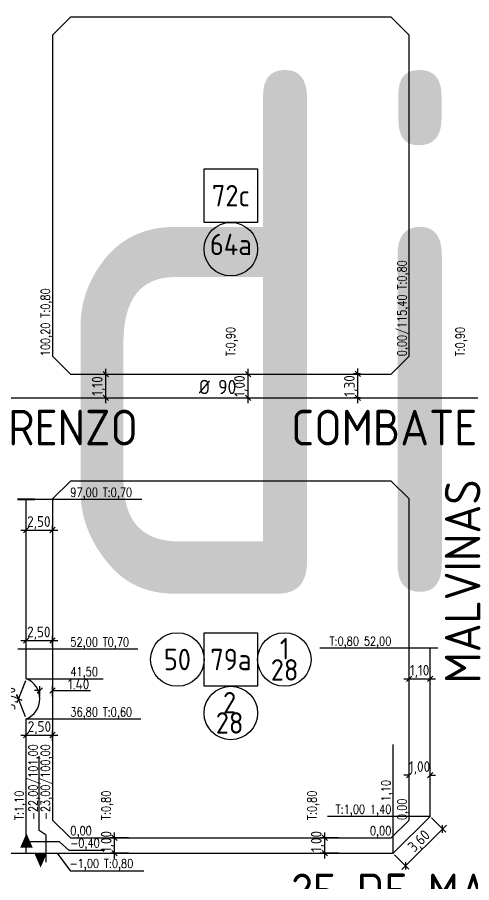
# Model space of a CAD drawing. Extents: x -48 to 13651, y -112 to 3468.
# Drawn here: x 2542.3 to 2669.8, y 1616.6 to 1859.1 of the extents above; entities that cross this region are included whole.
import ezdxf
from ezdxf.enums import TextEntityAlignment as Align

# ---------------------------------------------------------------- set-up
doc = ezdxf.new("R2010")
doc.units = 0
doc.header["$LTSCALE"] = 6
doc.header["$MEASUREMENT"] = 0
doc.linetypes.add('DOT2', pattern=[3.175, 0, -3.175])
doc.layers.get('0').update_dxf_attribs({"linetype": 'CONTINUOUS'})
doc.layers.get('DEFPOINTS').update_dxf_attribs({"linetype": 'CONTINUOUS'})
for name, color, linetype in [('50', 41, 'CONTINUOUS'), ('63', 171, 'CONTINUOUS'), ('90', 11, 'CONTINUOUS'), ('A50', 40, 'CONTINUOUS'), ('AMPLIACIONES', 2, 'CONTINUOUS'), ('CAS', 7, 'CONTINUOUS'), ('COTA', 2, 'CONTINUOUS'), ('Cotas', 7, 'CONTINUOUS'), ('MANZANAS', 7, 'CONTINUOUS'), ('NUMERO-CROQUIS', 13, 'CONTINUOUS'), ('NUMERO-MANZANA', 4, 'CONTINUOUS'), ('PROGRESIVA', 60, 'CONTINUOUS'), ('RADIO', 4, 'DOT2'), ('REDUCCIONES', 13, 'CONTINUOUS'), ('TXTDIAMETRO', 7, 'CONTINUOUS')]:
    doc.layers.add(name, color=color, linetype=linetype)
doc.layers.add('ATENCION', color=7, linetype='CONTINUOUS', plot=False)
doc.styles.add('ABADIMTCONDE', font='isocp.shx')
doc.styles.add('GEOSLAB703LTBT', font='isocp.shx', dxfattribs={"width": 0.9, "height": 8})
doc.styles.add('ROMANS', font='romans.shx', dxfattribs={"width": 0.8, "height": 2.5})
doc.dimstyles.new('COTA02', dxfattribs={"dimtxt": 3, "dimasz": 1.5, "dimexe": 1.25, "dimexo": 0.625, "dimgap": 0.3, "dimtad": 1, "dimtoh": 1, "dimdsep": 46, "dimlunit": 6, "dimtxsty": 'ABADIMTCONDE', "dimblk1": 'OBLIQUE', "dimblk2": 'OBLIQUE', "dimsah": 1, "dimcen": 2.5, "dimdle": 1.5, "dimclrd": 60, "dimclre": 60, "dimclrt": 256, "dimadec": 0, "dimazin": 0, "dimtfac": 1, "dimtix": 1, "dimtofl": 0, "dimtmove": 0, "dimatfit": 0, "dimldrblk": 'OBLIQUE', "dimfxl": 1, "dimtolj": 1, "dimtzin": 0, "dimarcsym": 0})

# ---------------------------------------------------------------- blocks, each defined once
blk = doc.blocks.new('CUPLARED')
at = {"layer": 'REDUCCIONES'}
blk.add_lwpolyline([(4, 0, 0, 3.5, 0), (0, 0, 3.5, 3.5, 0)], format="xyseb", dxfattribs=at)
blk = doc.blocks.new('_OBLIQUE')
at = {"color": 0, "linetype": 'ByBlock'}
blk.add_line((-0.5, -0.5), (0.5, 0.5), dxfattribs=at)
blk = doc.blocks.new('*D204')
at = {"layer": 'DEFPOINTS', "color": 0, "transparency": 16777216}
for p in [(2552.23, 1684.49), (2544.86, 1682.05), (2552.23, 1682.05)]:
    blk.add_point(p, dxfattribs=at)
at = {"layer": 'PROGRESIVA', "color": 60, "lineweight": -2, "transparency": 16777216}
for p, q in [((2543.36, 1684.49), (2553.73, 1684.49)), ((2544.86, 1682.67), (2544.86, 1685.74)), ((2552.23, 1682.67), (2552.23, 1685.74))]:
    blk.add_line(p, q, dxfattribs=at)
at = {"layer": 'PROGRESIVA', "color": 60, "lineweight": -2, "transparency": 16777216, "xscale": 1.5, "yscale": 1.5, "zscale": 1.5, "rotation": 180}
blk.add_blockref('_OBLIQUE', (2544.86, 1684.49), dxfattribs=at)
at = {"layer": 'PROGRESIVA', "color": 60, "lineweight": -2, "transparency": 16777216, "xscale": 1.5, "yscale": 1.5, "zscale": 1.5}
blk.add_blockref('_OBLIQUE', (2552.23, 1684.49), dxfattribs=at)
at = {"layer": 'PROGRESIVA', "transparency": 16777216, "insert": (2548.37, 1686.52), "char_height": 3, "attachment_point": 5, "style": 'ABADIMTCONDE'}
blk.add_mtext('\\A1;2,50', dxfattribs=at)
blk = doc.blocks.new('*D205')
at = {"layer": 'DEFPOINTS', "color": 0, "transparency": 16777216}
for p in [(2552.23, 1670.44), (2548.68, 1668.14), (2552.23, 1668.14)]:
    blk.add_point(p, dxfattribs=at)
at = {"layer": 'PROGRESIVA', "color": 60, "lineweight": -2, "transparency": 16777216}
for p, q in [((2548.68, 1668.76), (2548.68, 1671.69)), ((2552.23, 1668.76), (2552.23, 1671.69)), ((2548.68, 1670.44), (2547.18, 1670.44)), ((2552.23, 1670.44), (2562.84, 1670.44))]:
    blk.add_line(p, q, dxfattribs=at)
at = {"layer": 'PROGRESIVA', "color": 60, "lineweight": -2, "transparency": 16777216, "xscale": 1.5, "yscale": 1.5, "zscale": 1.5}
blk.add_blockref('_OBLIQUE', (2548.68, 1670.44), dxfattribs=at)
at = {"layer": 'PROGRESIVA', "color": 60, "lineweight": -2, "transparency": 16777216, "xscale": 1.5, "yscale": 1.5, "zscale": 1.5, "rotation": 180}
blk.add_blockref('_OBLIQUE', (2552.23, 1670.44), dxfattribs=at)
at = {"layer": 'PROGRESIVA', "transparency": 16777216, "insert": (2559.53, 1672.24), "char_height": 3, "attachment_point": 5, "style": 'ABADIMTCONDE'}
blk.add_mtext('\\A1;1.40', dxfattribs=at)
blk = doc.blocks.new('*D206')
at = {"layer": 'DEFPOINTS', "color": 0, "transparency": 16777216}
for p in [(2552.23, 1657.98), (2544.86, 1655.02), (2552.23, 1655.64)]:
    blk.add_point(p, dxfattribs=at)
at = {"layer": 'PROGRESIVA', "color": 60, "lineweight": -2, "transparency": 16777216}
for p, q in [((2544.86, 1655.64), (2544.86, 1659.23)), ((2552.23, 1656.27), (2552.23, 1659.23)), ((2543.36, 1657.98), (2553.73, 1657.98))]:
    blk.add_line(p, q, dxfattribs=at)
at = {"layer": 'PROGRESIVA', "color": 60, "lineweight": -2, "transparency": 16777216, "xscale": 1.5, "yscale": 1.5, "zscale": 1.5, "rotation": 180}
blk.add_blockref('_OBLIQUE', (2544.86, 1657.98), dxfattribs=at)
at = {"layer": 'PROGRESIVA', "color": 60, "lineweight": -2, "transparency": 16777216, "xscale": 1.5, "yscale": 1.5, "zscale": 1.5}
blk.add_blockref('_OBLIQUE', (2552.23, 1657.98), dxfattribs=at)
at = {"layer": 'PROGRESIVA', "transparency": 16777216, "insert": (2548.55, 1660.01), "char_height": 3, "attachment_point": 5, "style": 'ABADIMTCONDE'}
blk.add_mtext('\\A1;2,50', dxfattribs=at)
blk = doc.blocks.new('*D216')
at = {"layer": 'DEFPOINTS', "color": 0, "transparency": 16777216}
for p in [(2544.86, 1673.75), (2542.64, 1668.14), (2542.64, 1668.14), (2544.86, 1662.52)]:
    blk.add_point(p, dxfattribs=at)
at = {"layer": 'PROGRESIVA', "color": 60, "lineweight": -2, "transparency": 16777216}
for p, q in [((2544.63, 1673.17), (2542.18, 1666.98)), ((2544.63, 1663.11), (2542.18, 1669.3))]:
    blk.add_line(p, q, dxfattribs=at)
at = {"layer": 'PROGRESIVA', "color": 60, "lineweight": -2, "transparency": 16777216, "xscale": 1.5, "yscale": 1.5, "zscale": 1.5}
for rotation in [68.4595137460767, 291.5404862539233]:
    blk.add_blockref('_OBLIQUE', (2542.64, 1668.14), dxfattribs=dict(at, rotation=rotation))
at = {"layer": 'PROGRESIVA', "transparency": 16777216, "insert": (2540.62, 1668.14), "char_height": 3, "attachment_point": 5, "rotation": 90, "style": 'ABADIMTCONDE'}
blk.add_mtext('\\A1;5,70', dxfattribs=at)
blk = doc.blocks.new('*D261')
at = {"layer": 'COTA', "color": 60, "lineweight": -2, "transparency": 16777216}
for p, q in [((2563.99, 1759.15), (2568.39, 1759.15)), ((2567.14, 1750.96), (2567.14, 1760.65)), ((2563.99, 1752.46), (2568.39, 1752.46))]:
    blk.add_line(p, q, dxfattribs=at)
at = {"layer": 'DEFPOINTS', "color": 0, "transparency": 16777216}
for p in [(2563.37, 1759.15), (2567.14, 1759.15), (2563.37, 1752.46)]:
    blk.add_point(p, dxfattribs=at)
at = {"layer": 'COTA', "color": 60, "lineweight": -2, "transparency": 16777216, "xscale": 1.5, "yscale": 1.5, "zscale": 1.5}
for p, rotation in [((2567.14, 1759.15), 90), ((2567.14, 1752.46), 270)]:
    blk.add_blockref('_OBLIQUE', p, dxfattribs=dict(at, rotation=rotation))
at = {"layer": 'COTA', "transparency": 16777216, "insert": (2565.11, 1755.8), "char_height": 3, "attachment_point": 5, "rotation": 90, "style": 'ABADIMTCONDE'}
blk.add_mtext('\\A1;1,10', dxfattribs=at)
blk = doc.blocks.new('*D262')
at = {"layer": 'COTA', "color": 60, "lineweight": -2, "transparency": 16777216}
for p, q in [((2638.57, 1759.17), (2636.61, 1759.17)), ((2637.86, 1750.99), (2637.86, 1760.67)), ((2638.57, 1752.49), (2636.61, 1752.49))]:
    blk.add_line(p, q, dxfattribs=at)
at = {"layer": 'DEFPOINTS', "color": 0, "transparency": 16777216}
for p in [(2637.86, 1759.17), (2639.19, 1759.17), (2639.19, 1752.49)]:
    blk.add_point(p, dxfattribs=at)
at = {"layer": 'COTA', "color": 60, "lineweight": -2, "transparency": 16777216, "xscale": 1.5, "yscale": 1.5, "zscale": 1.5}
for p, rotation in [((2637.86, 1759.17), 90), ((2637.86, 1752.49), 270)]:
    blk.add_blockref('_OBLIQUE', p, dxfattribs=dict(at, rotation=rotation))
at = {"layer": 'COTA', "transparency": 16777216, "insert": (2635.84, 1755.83), "char_height": 3, "attachment_point": 5, "rotation": 90, "style": 'ABADIMTCONDE'}
blk.add_mtext('\\A1;1,30', dxfattribs=at)
blk = doc.blocks.new('*D263')
at = {"layer": 'COTA', "color": 60, "lineweight": -2, "transparency": 16777216}
for p, q in [((2605.66, 1759.15), (2608.3, 1759.15)), ((2607.05, 1750.96), (2607.05, 1760.65)), ((2605.66, 1752.46), (2608.3, 1752.46))]:
    blk.add_line(p, q, dxfattribs=at)
at = {"layer": 'DEFPOINTS', "color": 0, "transparency": 16777216}
for p in [(2605.03, 1759.15), (2607.05, 1759.15), (2605.03, 1752.46)]:
    blk.add_point(p, dxfattribs=at)
at = {"layer": 'COTA', "color": 60, "lineweight": -2, "transparency": 16777216, "xscale": 1.5, "yscale": 1.5, "zscale": 1.5}
for p, rotation in [((2607.05, 1759.15), 90), ((2607.05, 1752.46), 270)]:
    blk.add_blockref('_OBLIQUE', p, dxfattribs=dict(at, rotation=rotation))
at = {"layer": 'COTA', "transparency": 16777216, "insert": (2605.02, 1755.8), "char_height": 3, "attachment_point": 5, "rotation": 90, "style": 'ABADIMTCONDE'}
blk.add_mtext('\\A1;1,00', dxfattribs=at)
blk = doc.blocks.new('*D1425')
at = {"layer": 'DEFPOINTS', "color": 0, "transparency": 16777216}
for p in [(2658.09, 1635.18), (2647.71, 1624.87), (2651.25, 1621.3)]:
    blk.add_point(p, dxfattribs=at)
at = {"layer": 'PROGRESIVA', "color": 60, "lineweight": -2, "transparency": 16777216}
for p, q in [((2662.7, 1632.67), (2650.19, 1620.24)), ((2658.53, 1634.73), (2662.51, 1630.72)), ((2648.15, 1624.42), (2652.13, 1620.41))]:
    blk.add_line(p, q, dxfattribs=at)
at = {"layer": 'PROGRESIVA', "color": 60, "lineweight": -2, "transparency": 16777216, "xscale": 1.5, "yscale": 1.5, "zscale": 1.5}
for p, rotation in [((2661.63, 1631.61), 44.80960916694563), ((2651.25, 1621.3), 224.8096091669456)]:
    blk.add_blockref('_OBLIQUE', p, dxfattribs=dict(at, rotation=rotation))
at = {"layer": 'PROGRESIVA', "transparency": 16777216, "insert": (2655.19, 1628.07), "char_height": 3, "attachment_point": 5, "rotation": 44.8096, "style": 'ABADIMTCONDE'}
blk.add_mtext('\\A1;3,60', dxfattribs=at)
blk = doc.blocks.new('*D1426')
at = {"layer": 'COTA', "color": 60, "lineweight": -2, "transparency": 16777216}
for p, q in [((2650.73, 1673.76), (2659.59, 1673.76)), ((2652.23, 1673.38), (2652.23, 1675.01)), ((2658.09, 1673.38), (2658.09, 1675.01))]:
    blk.add_line(p, q, dxfattribs=at)
at = {"layer": 'DEFPOINTS', "color": 0, "transparency": 16777216}
for p in [(2658.09, 1673.76), (2652.23, 1672.76), (2658.09, 1672.76)]:
    blk.add_point(p, dxfattribs=at)
at = {"layer": 'COTA', "color": 60, "lineweight": -2, "transparency": 16777216, "xscale": 1.5, "yscale": 1.5, "zscale": 1.5, "rotation": 180}
blk.add_blockref('_OBLIQUE', (2652.23, 1673.76), dxfattribs=at)
at = {"layer": 'COTA', "color": 60, "lineweight": -2, "transparency": 16777216, "xscale": 1.5, "yscale": 1.5, "zscale": 1.5}
blk.add_blockref('_OBLIQUE', (2658.09, 1673.76), dxfattribs=at)
at = {"layer": 'COTA', "transparency": 16777216, "insert": (2655.16, 1675.79), "char_height": 3, "attachment_point": 5, "style": 'ABADIMTCONDE'}
blk.add_mtext('\\A1;1,10', dxfattribs=at)
blk = doc.blocks.new('*D1427')
at = {"layer": 'COTA', "color": 60, "lineweight": -2, "transparency": 16777216}
for p, q in [((2652.23, 1646.38), (2652.23, 1648.01)), ((2658.09, 1646.38), (2658.09, 1648.01)), ((2652.23, 1646.76), (2650.73, 1646.76)), ((2658.09, 1646.76), (2659.59, 1646.76))]:
    blk.add_line(p, q, dxfattribs=at)
at = {"layer": 'DEFPOINTS', "color": 0, "transparency": 16777216}
for p in [(2652.23, 1645.75), (2658.09, 1646.76), (2658.09, 1645.75)]:
    blk.add_point(p, dxfattribs=at)
at = {"layer": 'COTA', "color": 60, "lineweight": -2, "transparency": 16777216, "xscale": 1.5, "yscale": 1.5, "zscale": 1.5}
blk.add_blockref('_OBLIQUE', (2652.23, 1646.76), dxfattribs=at)
at = {"layer": 'COTA', "color": 60, "lineweight": -2, "transparency": 16777216, "xscale": 1.5, "yscale": 1.5, "zscale": 1.5, "rotation": 180}
blk.add_blockref('_OBLIQUE', (2658.09, 1646.76), dxfattribs=at)
at = {"layer": 'COTA', "transparency": 16777216, "insert": (2655.16, 1648.78), "char_height": 3, "attachment_point": 5, "style": 'ABADIMTCONDE'}
blk.add_mtext('\\A1;1,00', dxfattribs=at)
blk = doc.blocks.new('*D1428')
at = {"layer": 'COTA', "color": 60, "lineweight": -2, "transparency": 16777216}
for p, q in [((2628.55, 1623.37), (2628.55, 1630.65)), ((2632.4, 1629.15), (2627.3, 1629.15)), ((2632.4, 1624.87), (2627.3, 1624.87))]:
    blk.add_line(p, q, dxfattribs=at)
at = {"layer": 'DEFPOINTS', "color": 0, "transparency": 16777216}
for p in [(2628.55, 1629.15), (2633.02, 1629.15), (2633.02, 1624.87)]:
    blk.add_point(p, dxfattribs=at)
at = {"layer": 'COTA', "color": 60, "lineweight": -2, "transparency": 16777216, "xscale": 1.5, "yscale": 1.5, "zscale": 1.5}
for p, rotation in [((2628.55, 1629.15), 90), ((2628.55, 1624.87), 270)]:
    blk.add_blockref('_OBLIQUE', p, dxfattribs=dict(at, rotation=rotation))
at = {"layer": 'COTA', "transparency": 16777216, "insert": (2626.53, 1628.11), "char_height": 3, "attachment_point": 5, "rotation": 90, "style": 'ABADIMTCONDE'}
blk.add_mtext('\\A1;1,00', dxfattribs=at)
blk = doc.blocks.new('*D1429')
at = {"layer": 'COTA', "color": 60, "lineweight": -2, "transparency": 16777216}
for p, q in [((2569.64, 1623.37), (2569.64, 1630.65)), ((2573.49, 1629.15), (2568.39, 1629.15)), ((2573.49, 1624.87), (2568.39, 1624.87))]:
    blk.add_line(p, q, dxfattribs=at)
at = {"layer": 'DEFPOINTS', "color": 0, "transparency": 16777216}
for p in [(2569.64, 1629.15), (2574.11, 1629.15), (2574.11, 1624.87)]:
    blk.add_point(p, dxfattribs=at)
at = {"layer": 'COTA', "color": 60, "lineweight": -2, "transparency": 16777216, "xscale": 1.5, "yscale": 1.5, "zscale": 1.5}
for p, rotation in [((2569.64, 1629.15), 90), ((2569.64, 1624.87), 270)]:
    blk.add_blockref('_OBLIQUE', p, dxfattribs=dict(at, rotation=rotation))
at = {"layer": 'COTA', "transparency": 16777216, "insert": (2567.62, 1628.11), "char_height": 3, "attachment_point": 5, "rotation": 90, "style": 'ABADIMTCONDE'}
blk.add_mtext('\\A1;1,00', dxfattribs=at)
blk = doc.blocks.new('Ø90')
at = {"layer": 'TXTDIAMETRO', "color": 7, "ltscale": 0.1, "style": 'ABADIMTCONDE'}
blk.add_text('Ø 90', height=4, dxfattribs=at).set_placement((0, 0), align=Align.MIDDLE)
blk = doc.blocks.new('Tapa')
at = {"layer": 'Cotas', "lineweight": 40, "ltscale": 3}
blk.add_line((-2.43, 0), (2.43, 0), dxfattribs=at)
blk = doc.blocks.new('*D1832')
at = {"layer": 'DEFPOINTS', "color": 0, "transparency": 16777216}
for p in [(2544.86, 1715.02), (2552.23, 1715.44), (2552.23, 1715.02)]:
    blk.add_point(p, dxfattribs=at)
at = {"layer": 'PROGRESIVA', "color": 60, "lineweight": -2, "transparency": 16777216}
for p, q in [((2543.36, 1715.44), (2553.73, 1715.44)), ((2544.86, 1715.65), (2544.86, 1716.69)), ((2552.23, 1715.65), (2552.23, 1716.69))]:
    blk.add_line(p, q, dxfattribs=at)
at = {"layer": 'PROGRESIVA', "color": 60, "lineweight": -2, "transparency": 16777216, "xscale": 1.5, "yscale": 1.5, "zscale": 1.5, "rotation": 180}
blk.add_blockref('_OBLIQUE', (2544.86, 1715.44), dxfattribs=at)
at = {"layer": 'PROGRESIVA', "color": 60, "lineweight": -2, "transparency": 16777216, "xscale": 1.5, "yscale": 1.5, "zscale": 1.5}
blk.add_blockref('_OBLIQUE', (2552.23, 1715.44), dxfattribs=at)
at = {"layer": 'PROGRESIVA', "transparency": 16777216, "insert": (2548.38, 1717.47), "char_height": 3, "attachment_point": 5, "style": 'ABADIMTCONDE'}
blk.add_mtext('\\A1;2,50', dxfattribs=at)

msp = doc.modelspace()

# ---------------------------------------------------------------- linework, layer by layer
at = {"layer": '50', "ltscale": 0.1}
for p, q in [((2544.858, 1673.752), (2544.858, 1682.045)), ((2544.858, 1627.432), (2544.858, 1662.525))]:
    msp.add_line(p, q, dxfattribs=at)
msp.add_arc((2542.642, 1668.139), 6.035, 291.54049, 68.45951, dxfattribs=at)
at = {"layer": '63', "ltscale": 0.1}
for p, q in [((2544.858, 1624.922), (2544.858, 1627.432)), ((2526.377, 1624.866), (2550.415, 1624.866))]:
    msp.add_line(p, q, dxfattribs=at)
at = {"layer": '90', "ltscale": 0.1}
msp.add_line((2501.76, 1752.46), (2678.537, 1752.46), dxfattribs=at)
at = {"layer": 'A50'}
msp.add_line((2544.858, 1682.045), (2544.858, 1724.001), dxfattribs=at)
at = {"layer": 'A50', "ltscale": 0.1}
for p, q in [((2658.089, 1635.178), (2658.089, 1682.292)), ((2647.708, 1624.866), (2658.089, 1635.178)), ((2550.415, 1624.866), (2647.708, 1624.866))]:
    msp.add_line(p, q, dxfattribs=at)
at = {"layer": 'CAS', "ltscale": 0.1}
for p, q in [((2547.262, 1682.045), (2542.454, 1682.045)), ((2660.291, 1682.292), (2655.887, 1682.292)), ((2550.415, 1622.366), (2550.415, 1627.366))]:
    msp.add_line(p, q, dxfattribs=at)
at = {"layer": 'MANZANAS'}
for p, q in [((2552.234, 1854.145), (2557.234, 1859.145)), ((2647.234, 1859.145), (2557.234, 1859.145)), ((2652.234, 1854.145), (2647.234, 1859.145)), ((2552.234, 1854.145), (2552.234, 1764.145)), ((2652.234, 1764.145), (2652.234, 1854.145)), ((2552.234, 1764.145), (2557.234, 1759.145)), ((2647.234, 1759.145), (2652.234, 1764.145)), ((2557.234, 1759.145), (2647.234, 1759.145)), ((2557.234, 1729.145), (2552.234, 1724.145)), ((2647.234, 1729.145), (2557.234, 1729.145)), ((2652.234, 1724.145), (2647.234, 1729.145)), ((2552.234, 1724.145), (2552.234, 1634.145)), ((2652.234, 1634.145), (2652.234, 1724.145)), ((2557.234, 1629.145), (2552.234, 1634.145)), ((2647.234, 1629.145), (2652.234, 1634.145)), ((2557.234, 1629.145), (2647.234, 1629.145))]:
    msp.add_line(p, q, dxfattribs=at)
at = {"layer": 'NUMERO-CROQUIS'}
for centre in [(2602.234, 1794.145), (2587.234, 1679.145), (2617.234, 1679.145), (2602.234, 1664.145)]:
    msp.add_circle(centre, 7.5, dxfattribs=at)
at = {"layer": 'NUMERO-MANZANA'}
for points in [[(2594.734, 1816.645), (2609.734, 1816.645), (2609.734, 1801.645), (2594.734, 1801.645)], [(2594.734, 1686.645), (2609.734, 1686.645), (2609.734, 1671.645), (2594.734, 1671.645)]]:
    msp.add_lwpolyline(points, close=True, dxfattribs=at)
at = {"layer": 'PROGRESIVA'}
for p, q in [((2577.221, 1724.001), (2544.858, 1724.001)), ((2576.107, 1682.045), (2544.858, 1682.045)), ((2658.089, 1682.292), (2627.198, 1682.292)), ((2544.858, 1673.752), (2566.449, 1673.752)), ((2544.858, 1662.525), (2576.993, 1662.525)), ((2647.708, 1624.866), (2647.708, 1655.281)), ((2548.454, 1631.258), (2548.454, 1652.067)), ((2658.089, 1635.178), (2629.38, 1635.178)), ((2550.415, 1629.884), (2548.454, 1631.258)), ((2554.211, 1628.052), (2544.911, 1628.052)), ((2550.415, 1624.866), (2550.415, 1629.884)), ((2556.847, 1625.606), (2554.211, 1628.052)), ((2566.826, 1625.606), (2556.847, 1625.606)), ((2557.318, 1619.773), (2553.646, 1624.853)), ((2577.84, 1619.773), (2557.318, 1619.773))]:
    msp.add_line(p, q, dxfattribs=at)
at = {"layer": 'REDUCCIONES'}
msp.add_lwpolyline([(2544.911, 1630.423, 0, 3.5, 0), (2544.911, 1626.423, 3.5, 3.5, 0)], format="xyseb", dxfattribs=at)

# ---------------------------------------------------------------- block references
at = {"layer": 'AMPLIACIONES', "ltscale": 0.1, "rotation": 270}
msp.add_blockref('CUPLARED', (2548.875, 1624.813), dxfattribs=at)
at = {"layer": 'COTA'}
msp.add_blockref('Ø90', (2598.511, 1755.53), dxfattribs=at)
at = {"layer": 'PROGRESIVA', "rotation": 180}
msp.add_blockref('Tapa', (2544.858, 1724.001), dxfattribs=at)

# ---------------------------------------------------------------- texts
at = {"layer": 'ATENCION', "style": 'GEOSLAB703LTBT'}
for s, p in [('COMBATE DE SAN LORENZO', (2419.141, 1744.145)), ('COMBATE DE SAN LORENZO', (2619.141, 1744.145)), ('25 DE MAYO', (2619.141, 1614.145))]:
    msp.add_text(s, height=10, dxfattribs=at).set_placement(p, align=Align.MIDDLE_LEFT)
msp.add_text('MALVINAS', height=10, rotation=90, dxfattribs=at).set_placement((2667.234, 1672.415), align=Align.MIDDLE_LEFT)
at = {"layer": 'NUMERO-CROQUIS', "style": 'GEOSLAB703LTBT'}
for s, p in [('64a', (2602.234, 1795.485)), ('1', (2617.309, 1682.186)), ('50', (2587.234, 1679.145)), ('28', (2617.309, 1676.245)), ('2', (2601.885, 1667.047)), ('28', (2601.885, 1661.374))]:
    msp.add_text(s, height=6, dxfattribs=at).set_placement(p, align=Align.MIDDLE)
at = {"layer": 'NUMERO-MANZANA', "style": 'GEOSLAB703LTBT'}
for s, p in [('72c', (2602.234, 1809.145)), ('79a', (2602.234, 1679.145))]:
    msp.add_text(s, height=6, dxfattribs=at).set_placement(p, align=Align.MIDDLE)
at = {"layer": 'PROGRESIVA', "style": 'ROMANS', "width": 0.8}
for s, p in [('0,00/115,40 T:0,80', (2652.234, 1764.145)), ('100,20 T:0,80', (2552.234, 1764.145)), ('T:0,90', (2604.149, 1764.145)), ('T:0,90', (2668.511, 1764.145)), ('-22,00/101,00', (2548.771, 1634.145)), ('-23,00/100,00', (2552.234, 1634.145)), ('1,10', (2647.708, 1639.346)), ('T:1,10', (2544.858, 1634.145)), ('T:0,80', (2569.244, 1634.145)), ('T:0,80', (2626.98, 1634.145)), ('0,00', (2652.234, 1634.145))]:
    msp.add_text(s, height=2.5, rotation=90, dxfattribs=at).set_placement(p, align=Align.BOTTOM_LEFT)
for s, p in [('97,00 T:0,70', (2557.234, 1724.001)), ('52,00 T0,70', (2557.234, 1682.045)), ('41,50', (2557.234, 1673.724)), ('36,80 T:0,60', (2557.234, 1662.434)), ('0,00', (2557.234, 1629.145)), ('-0,40', (2557.234, 1625.699)), ('-1,00 T:0,80', (2557.035, 1619.961))]:
    msp.add_text(s, height=2.5, dxfattribs=at).set_placement(p, align=Align.BOTTOM_LEFT)
for s, p in [('T:0,80 52,00', (2647.234, 1682.292)), ('T:1,00 1,40', (2647.234, 1635.178)), ('0,00', (2647.234, 1629.145))]:
    msp.add_text(s, height=2.5, dxfattribs=at).set_placement(p, align=Align.BOTTOM_RIGHT)
at = {"layer": 'RADIO', "color": 4, "ltscale": 0.5, "style": 'GEOSLAB703LTBT', "width": 0.9}
msp.add_text('Radio Nº 2', height=146.295, dxfattribs=at).set_placement((2367.998, 1697.615))

# ---------------------------------------------------------------- dimensions: what is measured, and where the dimension line sits
at = {"layer": 'COTA'}
dim = msp.add_linear_dim(base=(2567.14, 1759.145), p1=(2563.366, 1752.46), p2=(2563.366, 1759.145), angle=90, text='1,10', dimstyle='COTA02', dxfattribs=at)
dim.commit()
dim.dimension.update_dxf_attribs({"geometry": '*D261', "text_midpoint": (2565.115, 1755.803)})
for base, p1, p2, text, picture, middle in [((2607.046, 1759.145), (2605.035, 1752.46), (2605.035, 1759.145), '1,00', '*D263', (2607.046, 1755.803)), ((2637.865, 1759.17), (2639.193, 1752.485), (2639.193, 1759.17), '1,30', '*D262', (2637.865, 1755.828))]:
    dim = msp.add_linear_dim(base=base, p1=p1, p2=p2, angle=90, text=text, dimstyle='COTA02', dxfattribs=at)
    dim.commit()
    dim.dimension.update_dxf_attribs({"geometry": picture, "text_midpoint": middle, "dimtype": 160})
at = {"layer": 'COTA', "color": 12}
for base, p1, p2, text, picture, middle in [((2658.089, 1673.765), (2652.234, 1672.759), (2658.089, 1672.759), '1,10', '*D1426', (2655.161, 1675.79)), ((2658.089, 1646.76), (2652.234, 1645.754), (2658.089, 1645.754), '1,00', '*D1427', (2655.161, 1648.785))]:
    dim = msp.add_linear_dim(base=base, p1=p1, p2=p2, text=text, dimstyle='COTA02', dxfattribs=at)
    dim.commit()
    dim.dimension.update_dxf_attribs({"geometry": picture, "text_midpoint": middle})
for base, p1, p2, picture, middle in [((2569.642, 1629.145), (2574.111, 1624.866), (2574.111, 1629.145), '*D1429', (2569.642, 1628.108)), ((2628.553, 1629.145), (2633.022, 1624.866), (2633.022, 1629.145), '*D1428', (2628.553, 1628.108))]:
    dim = msp.add_linear_dim(base=base, p1=p1, p2=p2, angle=90, text='1,00', dimstyle='COTA02', dxfattribs=at)
    dim.commit()
    dim.dimension.update_dxf_attribs({"geometry": picture, "text_midpoint": middle, "dimtype": 160})
at = {"layer": 'PROGRESIVA'}
for base, p1, p2, text, picture, middle in [((2552.234, 1715.44), (2544.858, 1715.022), (2552.234, 1715.022), '2,50', '*D1832', (2548.38, 1715.44)), ((2552.234, 1684.491), (2544.858, 1682.045), (2552.234, 1682.045), '2,50', '*D204', (2548.375, 1684.491)), ((2552.234, 1670.444), (2548.677, 1668.139), (2552.234, 1668.139), '1.40', '*D205', (2559.535, 1670.444)), ((2552.234, 1657.982), (2544.858, 1655.016), (2552.234, 1655.641), '2,50', '*D206', (2548.546, 1657.982))]:
    dim = msp.add_linear_dim(base=base, p1=p1, p2=p2, text=text, dimstyle='COTA02', dxfattribs=at)
    dim.commit()
    dim.dimension.update_dxf_attribs({"geometry": picture, "text_midpoint": middle, "dimtype": 160})
dim = msp.add_angular_dim_3p(base=(2542.642, 1668.139), center=(2542.642, 1668.139), p1=(2544.858, 1662.525), p2=(2544.858, 1673.752), text='5,70', dimstyle='COTA02', dxfattribs=at)
dim.commit()
dim.dimension.update_dxf_attribs({"geometry": '*D216', "text_midpoint": (2542.642, 1668.139), "dimtype": 165})
dim = msp.add_linear_dim(base=(2651.252, 1621.298), p1=(2658.089, 1635.178), p2=(2647.708, 1624.866), angle=224.80961, text='3,60', dimstyle='COTA02', dxfattribs=at)
dim.commit()
dim.dimension.update_dxf_attribs({"geometry": '*D1425', "text_midpoint": (2656.622, 1626.632), "dimtype": 161})

doc.saveas('drawing.dxf')
